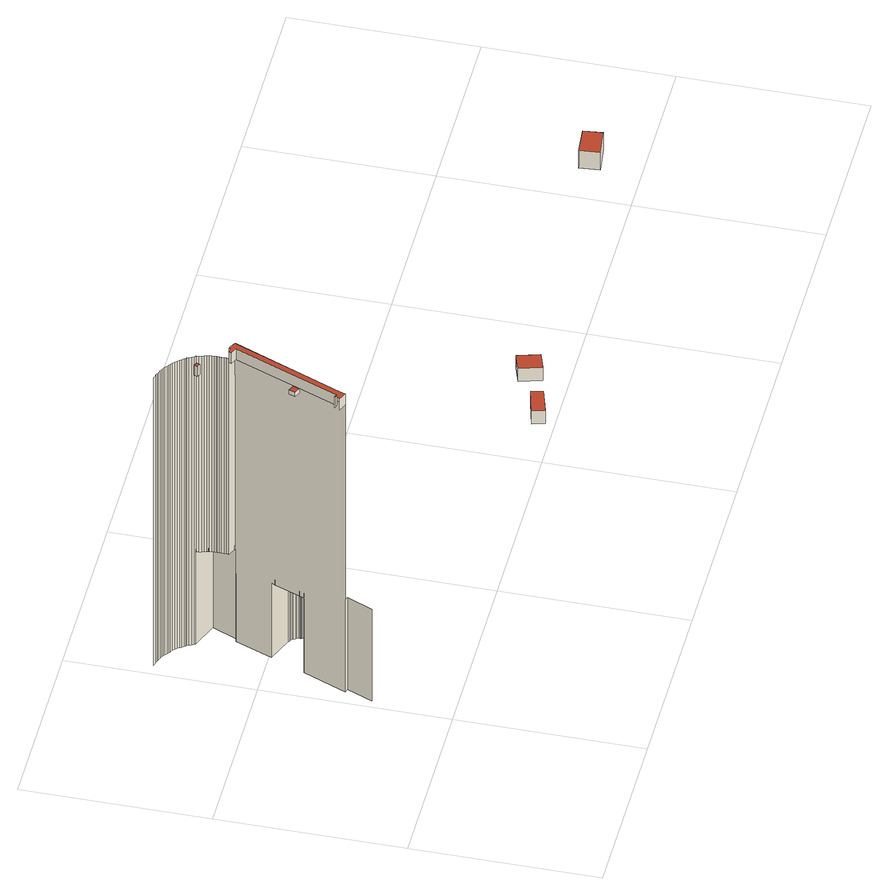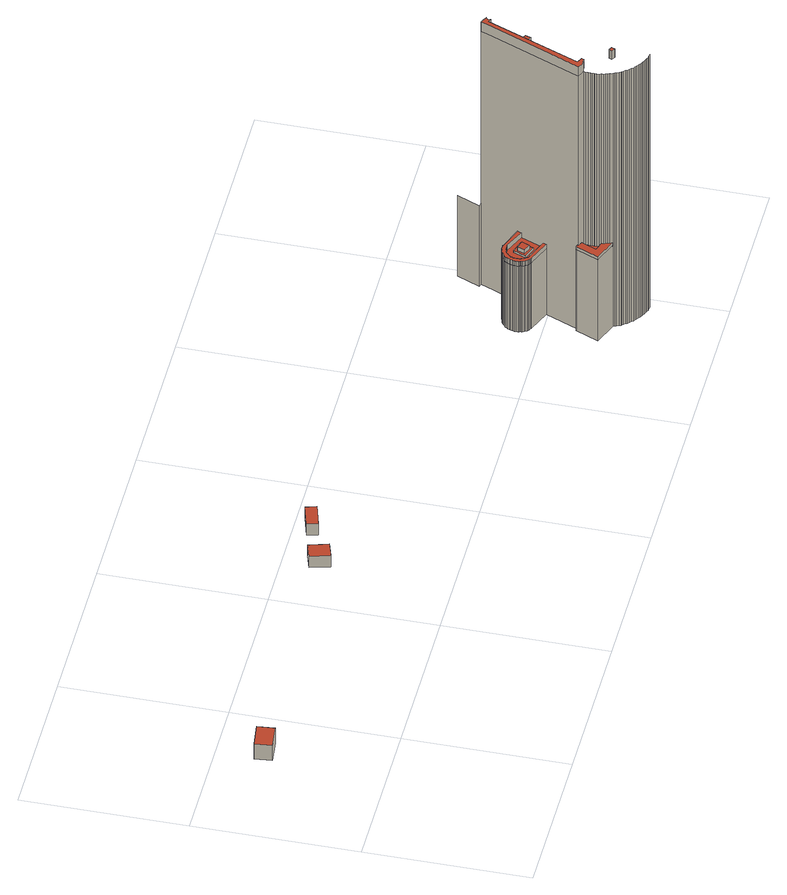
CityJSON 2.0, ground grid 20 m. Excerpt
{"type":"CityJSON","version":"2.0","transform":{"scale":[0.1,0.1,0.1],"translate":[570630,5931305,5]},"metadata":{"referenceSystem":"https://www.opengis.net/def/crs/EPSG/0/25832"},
"CityObjects":{
"building1":{"type":"Building","attributes":{"Grundfläche 2D":"1113.342750","Grundhöhe NN":"5.409"},"children":["building1-1","building1-2","building1-3","building1-4","building1-5","building1-6","building1-7"],"geometry":[{"type":"MultiSurface","lod":"3","boundaries":[[[0,1,2,3]],[[4,0,3,5]],[[5,6,7,8,9,10,11,12,13,14,15,16,17,18,19,20,21,4]],[[22,8,7,23]],[[24,25,26,27]],[[28,22,23,29]],[[26,30,31,27]],[[32,28,29,33]],[[30,34,35,31]],[[36,32,33,37]],[[34,38,39,35]],[[40,36,37,41]],[[38,42,43,39]],[[44,40,41,45]],[[43,42,46,47]],[[48,44,45,49]],[[50,48,49,51]],[[47,46,52,53]],[[11,54,55,12]],[[53,52,56,57]],[[58,50,51,59]],[[56,60,61,57]],[[62,58,59,63]],[[64,62,63,65]],[[60,66,67,61]],[[68,64,65,69]],[[66,70,71,67]],[[72,54,11,10,9,8,22,28,32,36,40,44,48,50,58,62,64,68,73,74,75,76,77,78,79,80,81,82,83,84,85,86,87,88,89,90,91,92,93,94]],[[73,68,69,95]],[[70,96,97,71]],[[74,73,95,98]],[[96,99,100,97]],[[75,74,98,101]],[[99,102,103,100]],[[76,75,101,104]],[[103,102,105,106]],[[107,108,109,110]],[[105,111,112,106]],[[77,76,104,113]],[[114,110,109,115]],[[111,116,117,112]],[[78,77,113,118]],[[114,115,119,120]],[[116,121,122,117]],[[54,72,123,55]],[[120,119,124,125]],[[79,78,118,126]],[[121,127,128,122]],[[127,129,130,128]],[[125,124,131,132]],[[72,94,133,123]],[[132,131,134,135]],[[80,79,126,136]],[[137,108,107,138,17,16,15]],[[129,139,140,130]],[[141,135,134,142]],[[139,143,144,140]],[[141,142,145,146]],[[94,93,147,133]],[[81,80,136,148]],[[149,150,151,152,153,154,145,142,134,131,124,119,115,109,108,137,15,14,155,156,157,158]],[[143,159,160,157,161,144]],[[162,146,145,154]],[[158,157,160,159,163,164,165,149]],[[166,167,168,162,154,153,152]],[[93,92,169,147]],[[82,81,148,170]],[[151,171,172,167,166,152]],[[149,165,164,173,174,150]],[[171,172,171,151]],[[150,174,173,172,171,151]],[[92,91,175,169]],[[83,82,170,176]],[[91,90,177,175]],[[84,83,176,178]],[[90,89,179,177]],[[85,84,178,180]],[[89,88,181,179]],[[86,85,180,182]],[[88,87,183,181]],[[87,86,182,183]],[[155,14,13,184]],[[157,156,185,161]],[[156,155,184,185]]],"semantics":{"surfaces":[{"type":"WallSurface"},{"type":"RoofSurface"}],"values":[0,0,0,0,0,0,0,0,0,0,0,0,0,0,0,0,0,0,0,0,0,0,0,0,0,0,0,1,0,0,0,0,0,0,0,0,0,0,0,0,0,0,0,0,0,0,0,0,0,0,0,0,0,0,0,0,0,0,0,0,1,0,0,0,0,0,0,0,0,0,0,0,0,0,0,0,0,0,0,0,0,0,0,0]}}]},
"building1-1":{"type":"BuildingInstallation","parents":["building1"],"geometry":[{"type":"MultiSurface","lod":"3","boundaries":[[[186,187,188,189]],[[190,191,189,188]],[[186,189,191,192]],[[187,186,192,193]],[[193,190,188,187]]],"semantics":{"surfaces":[{"type":"RoofSurface"},{"type":"WallSurface"}],"values":[0,1,1,1,1]}}]},
"building1-2":{"type":"BuildingInstallation","parents":["building1"],"geometry":[{"type":"MultiSurface","lod":"3","boundaries":[[[194,195,196,197,198,199,200,201,202,203,204,205,206,207,208,209,210,211,212]],[[213,214,195,194]],[[214,215,196,195]],[[215,216,197,196]],[[217,199,198,197,216,218]],[[217,219,200,199]],[[220,20,206,205,204,221]],[[20,19,18,17,209,208,207,206]],[[138,107,211,210,209,17]]],"semantics":{"surfaces":[{"type":"RoofSurface"},{"type":"WallSurface"}],"values":[0,1,1,1,1,1,1,1,1]}}]},
"building1-3":{"type":"BuildingInstallation","parents":["building1"],"geometry":[{"type":"MultiSurface","lod":"3","boundaries":[[[222,223,224,225]],[[225,224,226,227]],[[227,228,222,225]],[[223,222,228,229]],[[229,226,224,223]]],"semantics":{"surfaces":[{"type":"RoofSurface"},{"type":"WallSurface"}],"values":[0,1,1,1,1]}}]},
"building1-4":{"type":"BuildingInstallation","parents":["building1"],"geometry":[{"type":"MultiSurface","lod":"3","boundaries":[[[230,231,232,233],[234,235,236,237]],[[233,232,238,239]],[[230,233,239,240]],[[240,241,231,230]],[[241,238,232,231]]],"semantics":{"surfaces":[{"type":"RoofSurface"},{"type":"WallSurface"}],"values":[0,1,1,1,1]}}]},
"building1-5":{"type":"BuildingInstallation","parents":["building1"],"geometry":[{"type":"MultiSurface","lod":"3","boundaries":[[[242,243,244,245]],[[245,244,237,236]],[[242,245,236,235]],[[243,242,235,234]],[[244,243,234,237]]],"semantics":{"surfaces":[{"type":"RoofSurface"},{"type":"WallSurface"}],"values":[0,1,1,1,1]}}]},
"building1-6":{"type":"BuildingInstallation","parents":["building1"],"geometry":[{"type":"MultiSurface","lod":"3","boundaries":[[[246,247,248,249,250,251,252,253,254,255,256,257,258,259,260,261,262,263,264,265,266,267,268,269,270,271,272,273,274,275,276,277,278,279,280,281,282,283,284,285,286,287,288,289,290,291,292,293,294,295,296,297,298,299,300,301,302,303,304,305,306,307,308,309,310,311,312,313,314,315,316,317,318,319,320]],[[247,246,321,322]],[[322,323,248,247]],[[323,324,249,248]],[[250,249,324,325]],[[325,326,251,250]],[[326,327,252,251]],[[327,328,253,252]],[[328,329,254,253]],[[255,254,329,330]],[[330,331,256,255]],[[331,332,257,256]],[[332,333,258,257]],[[333,334,259,258]],[[334,335,260,259]],[[335,336,261,260]],[[336,337,262,261]],[[337,338,263,262]],[[338,339,264,263]],[[265,264,339,340]],[[340,341,266,265]],[[341,342,267,266]],[[342,343,268,267]],[[343,344,269,268]],[[344,345,270,269]],[[345,346,271,270]],[[346,347,272,271]],[[347,348,273,272]],[[274,273,348,349]],[[349,350,275,274]],[[275,350,351,276]],[[277,276,351,352]],[[278,277,352,353]],[[279,278,353,354]],[[9,280,279,354]],[[8,281,280,9]],[[8,22,282,281]],[[22,28,283,282]],[[28,32,284,283]],[[32,36,285,284]],[[36,40,286,285]],[[40,44,287,286]],[[44,48,288,287]],[[48,50,289,288]],[[50,58,290,289]],[[58,62,291,290]],[[62,64,292,291]],[[293,292,64,68]],[[68,73,294,293]],[[73,74,295,294]],[[74,75,296,295]],[[75,76,297,296]],[[76,77,298,297]],[[77,78,299,298]],[[78,79,300,299]],[[79,80,301,300]],[[80,81,302,301]],[[81,82,303,302]],[[82,83,304,303]],[[83,84,305,304]],[[84,85,306,305]],[[85,86,307,306]],[[86,87,308,307]],[[87,88,309,308]],[[88,89,310,309]],[[89,90,311,310]],[[90,91,312,311]],[[91,92,313,312]],[[92,93,314,313]],[[93,94,315,314]],[[94,72,316,315]],[[72,54,317,316]],[[54,11,318,317]],[[10,319,318,11]],[[10,355,321,246,320,319]]],"semantics":{"surfaces":[{"type":"RoofSurface"},{"type":"WallSurface"}],"values":[0,1,1,1,1,1,1,1,1,1,1,1,1,1,1,1,1,1,1,1,1,1,1,1,1,1,1,1,1,1,1,1,1,1,1,1,1,1,1,1,1,1,1,1,1,1,1,1,1,1,1,1,1,1,1,1,1,1,1,1,1,1,1,1,1,1,1,1,1,1,1,1,1,1,1]}}]},
"building1-7":{"type":"BuildingInstallation","parents":["building1"],"geometry":[{"type":"MultiSurface","lod":"3","boundaries":[[[356,357,160,358,165,174,171,166,359,360,361,362,16,363]],[[165,358,160,157,158,149]],[[174,165,149,150]],[[174,150,151,171]],[[151,152,166,171]],[[166,152,153,359]],[[153,364,360,359]],[[364,365,137,362,361,360]],[[137,15,16,362]],[[16,15,14,363]],[[14,155,356,363]],[[155,156,357,356]],[[156,157,160,357]]],"semantics":{"surfaces":[{"type":"RoofSurface"},{"type":"WallSurface"}],"values":[0,1,1,1,1,1,1,1,1,1,1,1,1]}}]},
"building2":{"type":"Building","attributes":{"Grundfläche 2D":"4.065078","Grundhöhe NN":"5.629"},"geometry":[{"type":"Solid","lod":"3","boundaries":[[[[366,367,368,369]],[[370,371,369,368]],[[371,372,366,369]],[[372,373,367,366]],[[373,370,368,367]],[[373,372,371,370]]]],"semantics":{"surfaces":[{"type":"RoofSurface"},{"type":"WallSurface"},{"type":"GroundSurface"}],"values":[[0,1,1,1,1,2]]}}]},
"building3":{"type":"Building","attributes":{"Grundfläche 2D":"5.119552","Grundhöhe NN":"5.605"},"geometry":[{"type":"Solid","lod":"3","boundaries":[[[[374,375,376,377]],[[378,379,377,376]],[[379,380,374,377]],[[380,381,375,374]],[[381,378,376,375]],[[381,380,379,378]]]],"semantics":{"surfaces":[{"type":"RoofSurface"},{"type":"WallSurface"},{"type":"GroundSurface"}],"values":[[0,1,1,1,1,2]]}}]},
"building4":{"type":"Building","attributes":{"Grundfläche 2D":"6.563568","Grundhöhe NN":"5.638"},"geometry":[{"type":"Solid","lod":"3","boundaries":[[[[382,383,384,385]],[[386,387,385,384]],[[387,388,382,385]],[[388,389,383,382]],[[389,386,384,383]],[[389,388,387,386]]]],"semantics":{"surfaces":[{"type":"RoofSurface"},{"type":"WallSurface"},{"type":"GroundSurface"}],"values":[[0,1,1,1,1,2]]}}]}
},
"vertices":[
[22,113,126],[10,85,126],[10,85,4],[22,113,4],[18,114,126],[18,114,4],[20,120,4],[37,161,4],[37,161,103],[39,166,103],[50,194,103],[52,198,103],[52,198,4],[68,238,4],[68,238,126],[68,239,126],[68,239,131],[68,239,386],[68,238,386],[20,120,386],[18,114,386],[18,114,129],[64,151,103],[64,151,4],[14,310,4],[14,310,386],[17,309,386],[17,309,4],[65,150,103],[65,150,4],[19,309,386],[19,309,4],[67,150,103],[67,150,4],[21,308,386],[21,308,4],[69,150,103],[69,150,4],[23,307,386],[23,307,4],[70,150,103],[70,150,4],[26,306,386],[26,306,4],[72,151,103],[72,151,4],[28,305,386],[28,305,4],[74,151,103],[74,151,4],[76,152,103],[76,152,4],[30,304,386],[30,304,4],[79,187,103],[79,187,4],[32,303,386],[32,303,4],[77,153,103],[77,153,4],[34,301,386],[34,301,4],[78,153,103],[78,153,4],[79,154,103],[79,154,4],[36,300,386],[36,300,4],[80,155,103],[80,155,4],[38,298,386],[38,298,4],[80,186,103],[82,156,103],[83,157,103],[84,158,103],[85,160,103],[86,161,103],[86,163,103],[87,164,103],[87,166,103],[88,168,103],[88,169,103],[88,171,103],[88,173,103],[88,175,103],[87,175,103],[87,176,103],[87,177,103],[87,178,103],[86,180,103],[85,181,103],[84,183,103],[83,184,103],[82,185,103],[82,156,4],[40,297,386],[40,297,4],[83,157,4],[42,295,386],[42,295,4],[84,158,4],[44,293,386],[44,293,4],[85,160,4],[46,291,386],[46,291,4],[59,243,386],[59,243,126],[60,246,126],[60,246,386],[47,289,386],[47,289,4],[86,161,4],[60,248,386],[60,248,126],[49,287,386],[49,287,4],[86,163,4],[60,251,126],[60,251,386],[50,285,386],[50,285,4],[80,186,4],[60,253,126],[60,253,386],[87,164,4],[51,285,386],[51,285,4],[52,283,386],[52,283,4],[60,255,126],[60,255,386],[82,185,4],[60,256,126],[60,256,386],[87,166,4],[63,242,126],[63,242,386],[53,280,386],[53,280,4],[60,258,386],[60,258,126],[54,278,386],[54,278,4],[60,261,126],[60,261,386],[83,184,4],[88,168,4],[56,273,126],[57,271,126],[58,268,126],[59,266,126],[59,264,126],[59,263,126],[71,237,126],[83,265,126],[55,276,126],[56,276,126],[55,276,386],[55,276,131],[55,276,4],[59,263,386],[56,276,386],[56,273,386],[56,273,131],[59,266,131],[59,266,386],[59,264,386],[84,183,4],[88,169,4],[58,268,131],[58,268,386],[57,271,386],[57,271,131],[85,181,4],[88,171,4],[86,180,4],[88,173,4],[87,178,4],[88,175,4],[87,177,4],[87,175,4],[87,176,4],[71,237,4],[83,265,4],
[25,163,391],[28,170,391],[21,173,391],[19,166,391],[21,173,386],[19,166,386],[25,163,386],[28,170,386],
[54,242,400],[53,239,400],[60,236,400],[15,122,400],[12,124,400],[11,124,400],[11,123,400],[12,122,400],[11,120,400],[10,118,400],[9,118,400],[13,116,400],[18,114,400],[20,120,400],[68,238,400],[68,239,400],[63,242,400],[59,243,400],[59,241,400],[54,242,386],[53,239,386],[60,236,386],[15,122,386],[11,124,386],[12,124,386],[11,123,386],[13,116,386],[9,118,386],
[30,266,399],[32,270,399],[28,272,399],[26,268,399],[28,272,386],[26,268,386],[30,266,386],[32,270,386],
[66,163,106],[72,178,106],[57,184,106],[51,168,106],[68,176,106],[65,167,106],[55,170,106],[59,180,106],[57,184,103],[51,168,103],[66,163,103],[72,178,103],
[65,167,111],[68,176,111],[59,180,111],[55,170,111],
[76,184,110],[78,183,110],[79,182,110],[79,181,110],[80,180,110],[81,179,110],[82,178,110],[82,176,110],[83,176,110],[83,175,110],[83,174,110],[83,172,110],[83,171,110],[83,170,110],[83,168,110],[83,167,110],[83,166,110],[82,165,110],[82,163,110],[81,162,110],[80,161,110],[79,160,110],[78,159,110],[77,158,110],[76,157,110],[75,157,110],[74,156,110],[73,156,110],[71,155,110],[70,155,110],[68,155,110],[67,155,110],[66,155,110],[64,155,110],[39,166,110],[37,161,110],[64,151,110],[65,150,110],[67,150,110],[69,150,110],[70,150,110],[72,151,110],[74,151,110],[76,152,110],[77,153,110],[78,153,110],[79,154,110],[80,155,110],[82,156,110],[83,157,110],[84,158,110],[85,160,110],[86,161,110],[86,163,110],[87,164,110],[87,166,110],[88,168,110],[88,169,110],[88,171,110],[88,173,110],[88,175,110],[87,175,110],[87,176,110],[87,177,110],[87,178,110],[86,180,110],[85,181,110],[84,183,110],[83,184,110],[82,185,110],[80,186,110],[79,187,110],[52,198,110],[50,194,110],[74,184,110],[76,184,103],[78,183,103],[79,182,103],[79,181,103],[80,180,103],[81,179,103],[82,178,103],[82,176,103],[83,176,103],[83,175,103],[83,174,103],[83,172,103],[83,171,103],[83,170,103],[83,168,103],[83,167,103],[83,166,103],[82,165,103],[82,163,103],[81,162,103],[80,161,103],[79,160,103],[78,159,103],[77,158,103],[76,157,103],[75,157,103],[74,156,103],[73,156,103],[71,155,103],[70,155,103],[68,155,103],[67,155,103],[66,155,103],[64,155,103],[74,184,103],
[71,237,131],[83,265,131],[56,276,131],[59,264,131],[71,260,131],[64,244,131],[63,242,131],[68,238,131],[71,260,126],[64,244,126],
[453,23,23],[457,10,23],[485,18,23],[482,31,23],[485,18,6],[482,31,6],[453,23,6],[457,10,6],
[520,27,23],[539,33,23],[532,57,23],[513,51,23],[532,57,6],[513,51,6],[520,27,6],[539,33,6],
[842,64,29],[844,42,29],[874,46,29],[872,67,29],[874,46,6],[872,67,6],[842,64,6],[844,42,6]
]}
